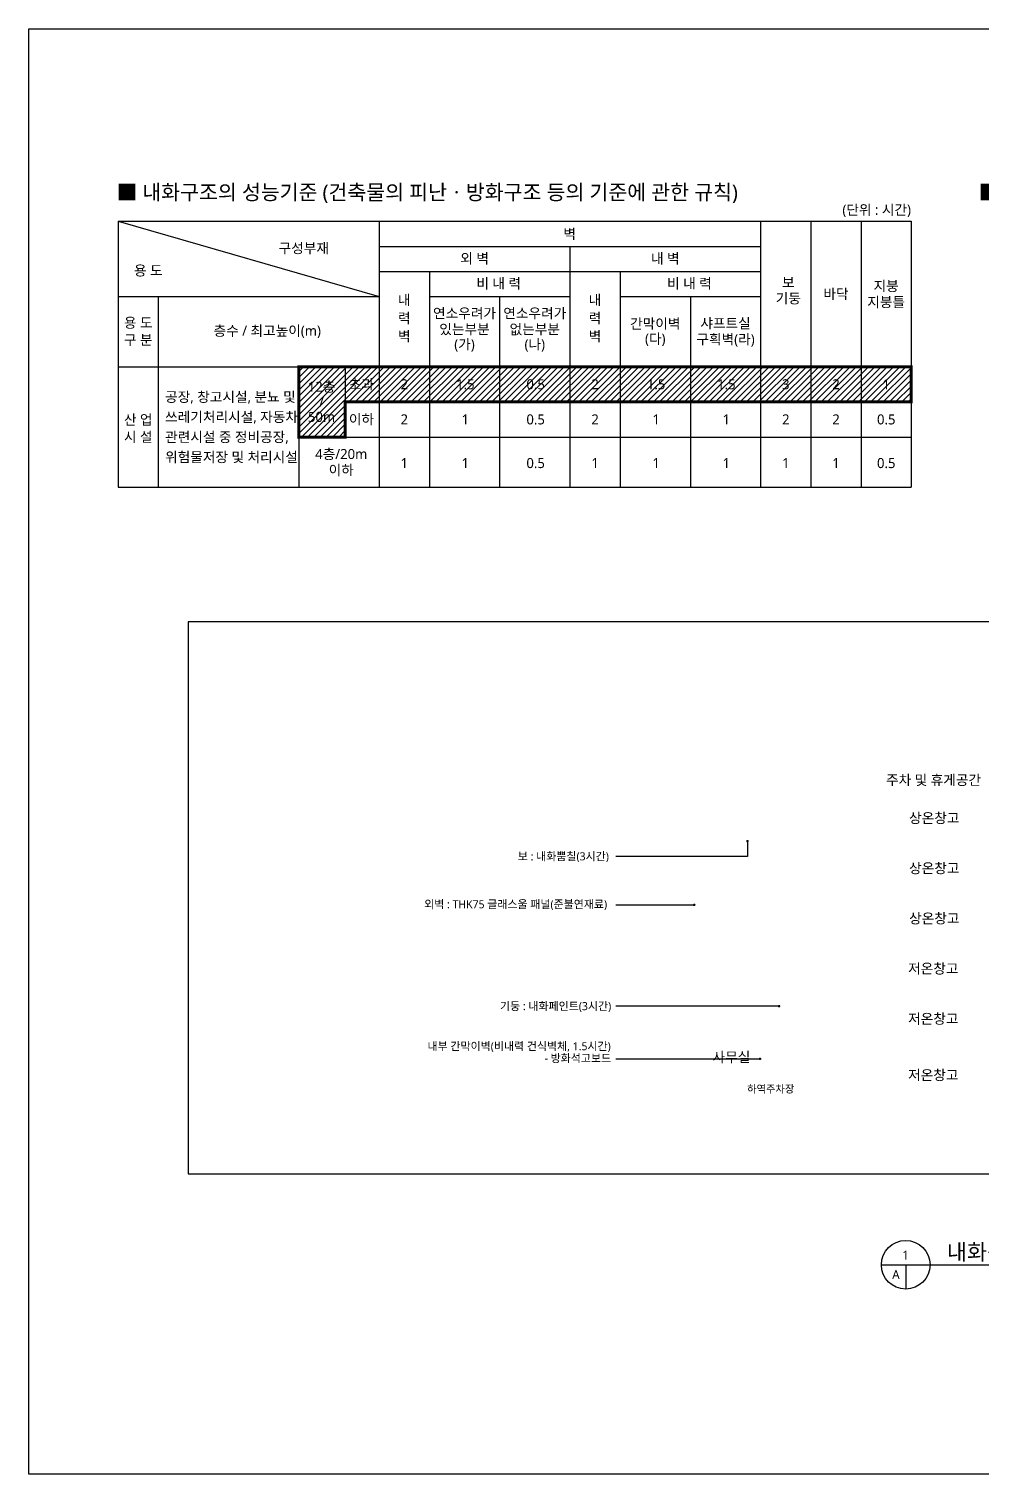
# Model space of a CAD drawing. Header units: millimetres. Extents: x 16588925 to 16999425, y -19668830 to -19380830.
# Drawn here: x 16588925 to 16778609, y -19668830 to -19380830 of the extents above; entities that cross this region are included whole.
import ezdxf
from ezdxf.enums import TextEntityAlignment as Align

# ---------------------------------------------------------------- set-up
doc = ezdxf.new("R2010")
doc.units = ezdxf.units.MM
doc.header["$LTSCALE"] = 1200
doc.header["$MEASUREMENT"] = 0
doc.linetypes.add('HIDDEN', pattern=[2, 1, -1])
doc.layers.get('DEFPOINTS').update_dxf_attribs({"color": 171, "linetype": 'CONTINUOUS'})
for name, color, linetype in [('ELE1 (0.35)', 7, 'CONTINUOUS'), ('ELE7 (0.07)', 8, 'CONTINUOUS'), ('LED', 7, 'CONTINUOUS'), ('SYM', 7, 'CONTINUOUS'), ('TEXT', 3, 'CONTINUOUS'), ('TEXT(노트)', 3, 'CONTINUOUS'), ('TEXT(실명)', 3, 'CONTINUOUS'), ('TEXT-기입', 6, 'CONTINUOUS')]:
    doc.layers.add(name, color=color, linetype=linetype)
doc.styles.add('나눔바른고딕', font='NanumBarunGothic.ttf')

msp = doc.modelspace()

# ---------------------------------------------------------------- hatches: boundary and pattern name
at = {"layer": 'ELE7 (0.07)'}
h = msp.add_hatch(dxfattribs=at)
h.set_pattern_fill('ANSI31', color=256, scale=7000)
h.set_pattern_definition([(45, (411500, -9919), (-618.718434, 618.718434), [])])
h.paths.add_polyline_path([(16642694, -19462172), (16651949, -19462172), (16651949, -19455172), (16764694, -19455172), (16764694, -19448172), (16642694, -19448172)])

# ---------------------------------------------------------------- linework, layer by layer
at = {"layer": 'DEFPOINTS', "ltscale": 1000}
for points in [[(16588925, -19380830), (16999425, -19380830), (16999425, -19668830), (16588925, -19668830)], [(16870631, -19498986), (16620631, -19498986), (16620631, -19608986), (16870631, -19608986)]]:
    msp.add_lwpolyline(points, close=True, dxfattribs=at)
at = {"layer": 'ELE1 (0.35)', "linetype": 'HIDDEN', "const_width": 600}
msp.add_lwpolyline([(16642694, -19462172), (16651949, -19462172), (16651949, -19455172), (16764694, -19455172), (16764694, -19448172), (16642694, -19448172), (16642694, -19462172)], dxfattribs=at)
at = {"layer": 'LED'}
for p, q in [((16705840, -19555394), (16721470, -19555394)), ((16705840, -19586075), (16734824, -19586075))]:
    msp.add_line(p, q, dxfattribs=at)
at = {"layer": 'LED', "color": 1}
for points in [[(16668694, -19429172), (16668694, -19472172)], [(16706694, -19429172), (16706694, -19472172)], [(16614694, -19434172), (16614694, -19472172)], [(16668694, -19434172), (16696694, -19434172)], [(16682694, -19434172), (16682694, -19472172)], [(16706694, -19434172), (16734694, -19434172)], [(16720694, -19434172), (16720694, -19472172)], [(16651949, -19448172), (16651949, -19462172)], [(16651949, -19455172), (16764694, -19455172)], [(16642694, -19462172), (16764694, -19462172)]]:
    msp.add_lwpolyline(points, dxfattribs=at)
at = {"layer": 'LED', "elevation": 1}
for points in [[(16732065, -19542686), (16732065, -19545729), (16705840, -19545729)], [(16738370, -19575578), (16705840, -19575578)]]:
    msp.add_lwpolyline(points, dxfattribs=at)
at = {"layer": 'LED', "const_width": 250, "elevation": 1}
for points in [[(16732190, -19542686, -1), (16731940, -19542686, -1)], [(16738495, -19575578, -1), (16738245, -19575578, -1)]]:
    msp.add_lwpolyline(points, format="xyb", close=True, dxfattribs=at)
at = {"layer": 'LED', "const_width": 250}
for points in [[(16721345, -19555394, 1), (16721595, -19555394, 1)], [(16734449, -19586075, 1), (16734699, -19586075, 1)]]:
    msp.add_lwpolyline(points, format="xyb", close=True, dxfattribs=at)
at = {"layer": 'SYM'}
for p, q in [((16758739, -19627126), (16809435, -19627126)), ((16763587, -19627126), (16763587, -19631974))]:
    msp.add_line(p, q, dxfattribs=at)
msp.add_circle((16763587, -19627126), 4848, dxfattribs=at)
at = {"layer": 'TEXT-기입'}
for points in [[(16606694, -19419172), (16764694, -19419172)], [(16606694, -19419172), (16606694, -19472172)], [(16606694, -19419172), (16658694, -19434172)], [(16658694, -19419172), (16658694, -19472172)], [(16734694, -19419172), (16734694, -19472172)], [(16744694, -19419172), (16744694, -19472172)], [(16754694, -19419172), (16754694, -19472172)], [(16764694, -19419172), (16764694, -19472172)], [(16658694, -19424172), (16734694, -19424172)], [(16696694, -19424172), (16696694, -19472172)], [(16658694, -19429172), (16734694, -19429172)], [(16606694, -19434172), (16658694, -19434172)], [(16606694, -19448172), (16764694, -19448172)], [(16642694, -19448172), (16642694, -19472172)], [(16606694, -19472172), (16764694, -19472172)]]:
    msp.add_lwpolyline(points, dxfattribs=at)

# ---------------------------------------------------------------- texts
at = {"layer": 'TEXT', "style": '나눔바른고딕'}
for s, p in [('1', (16763587, -19625186)), ('A', (16761648, -19629065))]:
    msp.add_text(s, height=1800, dxfattribs=at).set_placement(p, align=Align.MIDDLE)
msp.add_text('내화구조성능계획도', height=3200, dxfattribs=at).set_placement((16771787, -19626156))
at = {"layer": 'TEXT(노트)', "style": '나눔바른고딕'}
for s, height, p in [('■ 내화구조의 성능기준 (건축물의 피난ㆍ방화구조 등의 기준에 관한 규칙)', 3000, (16606410, -19413383)), ('■ 건식벽체(방화석고보드, 1.5시간) 상세도', 3000, (16778087, -19413383)), ('공장, 창고시설, 분뇨 및', 2000, (16616051, -19454164)), ('쓰레기처리시설, 자동차', 2000, (16616051, -19458164)), ('관련시설 중 정비공장,', 2000, (16616051, -19462164)), ('위험물저장 및 처리시설', 2000, (16616051, -19466164)), ('보 : 내화뿜칠(3시간)', 1600, (16686325, -19545729)), ('외벽 : THK75 글래스울 패널(준불연재료)', 1600, (16667658, -19555275)), ('기둥 : 내화페인트(3시간)', 1600, (16682773, -19575578)), ('내부 간막이벽(비내력 건식벽체, 1.5시간)', 1600, (16668338, -19583564)), ('- 방화석고보드', 1600, (16691646, -19585957))]:
    msp.add_text(s, height=height, dxfattribs=at).set_placement(p, align=Align.MIDDLE_LEFT)
for s, p in [('(단위 : 시간)', (16757812, -19416883)), ('벽', (16696648, -19421665)), ('구성부재', (16643680, -19424522)), ('외 벽', (16677722, -19426572)), ('내 벽', (16715701, -19426572)), ('용 도', (16612700, -19428977)), ('비 내 력', (16682503, -19431547)), ('비 내 력', (16720503, -19431547)), ('보', (16740205, -19431333)), ('지붕', (16759694, -19432072)), ('내', (16663700, -19434857)), ('내', (16701700, -19434857)), ('기둥', (16740205, -19434533)), ('바닥', (16749702, -19433624)), ('지붕틀', (16759694, -19435272)), ('연소우려가', (16675700, -19437484)), ('연소우려가', (16689700, -19437484)), ('용 도', (16610700, -19439384)), ('층수 / 최고높이(m)', (16636406, -19440984)), ('력', (16663700, -19438457)), ('있는부분', (16675700, -19440684)), ('없는부분', (16689700, -19440684)), ('력', (16701700, -19438457)), ('간막이벽', (16713700, -19439584)), ('샤프트실', (16727700, -19439484)), ('구 분', (16610700, -19442784)), ('벽', (16663700, -19442057)), ('(가)', (16675700, -19443684)), ('(나)', (16689700, -19443684)), ('벽', (16701700, -19442057)), ('(다)', (16713700, -19442584)), ('구획벽(라)', (16727700, -19442684)), ('12층', (16647224, -19452148)), ('초과', (16655174, -19451648)), ('/', (16647224, -19455148)), ('50m', (16647224, -19458148)), ('산 업', (16610700, -19458726)), ('이하', (16655174, -19458648)), ('시 설', (16610700, -19462126)), ('4층/20m', (16651149, -19465548)), ('이하', (16651149, -19468748))]:
    msp.add_text(s, height=2000, dxfattribs=at).set_placement(p, align=Align.MIDDLE_CENTER)
at = {"layer": 'TEXT(실명)', "color": 0, "style": '나눔바른고딕'}
for s, p in [('2', (16663714, -19451648)), ('1.5', (16675869, -19451648)), ('0.5', (16689869, -19451648)), ('2', (16701714, -19451648)), ('1.5', (16713869, -19451648)), ('1.5', (16727869, -19451648)), ('3', (16739714, -19451648)), ('2', (16749714, -19451648)), ('1', (16759714, -19451648)), ('2', (16663714, -19458648)), ('1', (16675869, -19458648)), ('0.5', (16689869, -19458648)), ('2', (16701714, -19458648)), ('1', (16713869, -19458648)), ('1', (16727869, -19458648)), ('2', (16739714, -19458648)), ('2', (16749714, -19458648)), ('0.5', (16759714, -19458648)), ('1', (16663714, -19467348)), ('1', (16675869, -19467348)), ('0.5', (16689869, -19467348)), ('1', (16701714, -19467348)), ('1', (16713869, -19467348)), ('1', (16727869, -19467348)), ('1', (16739714, -19467348)), ('1', (16749714, -19467348)), ('0.5', (16759714, -19467348))]:
    msp.add_text(s, height=2000, dxfattribs=at).set_placement(p, align=Align.MIDDLE_CENTER)
at = {"layer": 'TEXT(실명)', "style": '나눔바른고딕'}
for s, p in [('주차 및 휴게공간', (16769138, -19530511, 291667)), ('상온창고', (16769284, -19538088, 291667)), ('상온창고', (16769284, -19548088, 291667)), ('상온창고', (16769284, -19558088, 291667)), ('저온창고', (16769089, -19568088, 291667)), ('저온창고', (16769089, -19578088, 291667)), ('사무실', (16728887, -19585737, 583333)), ('저온창고', (16769089, -19589309, 291667))]:
    msp.add_text(s, height=2000, dxfattribs=at).set_placement(p, align=Align.MIDDLE_CENTER)
msp.add_text('하역주차장', height=1500, dxfattribs=at).set_placement((16741410, -19592830, 291667), align=Align.RIGHT)

doc.saveas('drawing.dxf')
